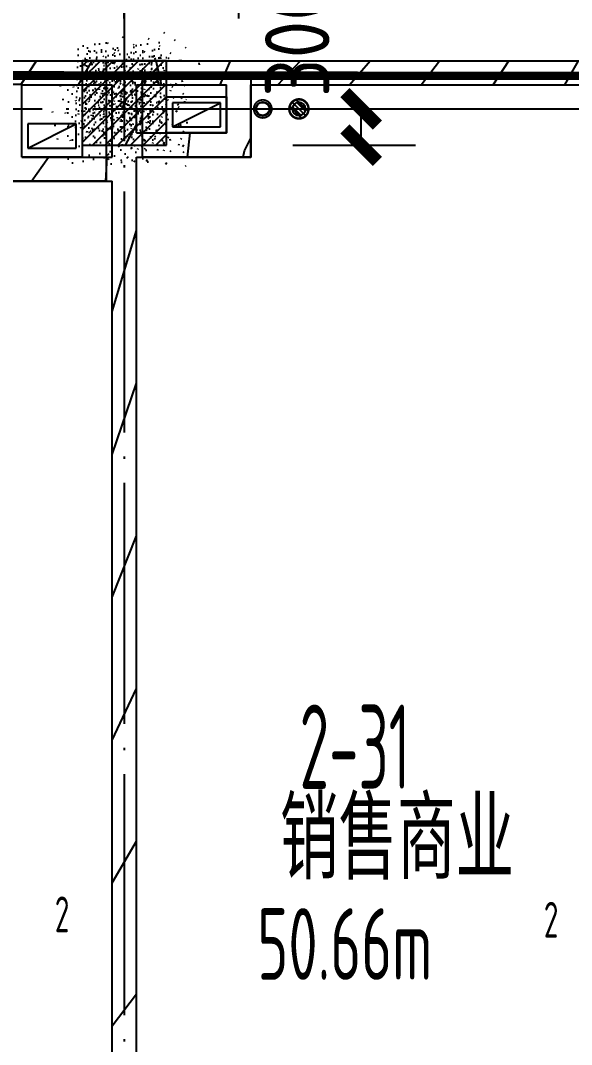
# Model space of a CAD drawing. Header units: inches. Extents: x 0 to 1813292486, y 0 to 3473589894.
# Drawn here: x 600589824 to 600594400, y 3473204647 to 3473213153 of the extents above; entities that cross this region are included whole.
import ezdxf
from ezdxf.enums import TextEntityAlignment as Align
from ezdxf.xclip import XClip

# ---------------------------------------------------------------- set-up
doc = ezdxf.new("R2010")
doc.units = ezdxf.units.IN
doc.header["$LTSCALE"] = 1000
doc.header["$MEASUREMENT"] = 0
doc.header["$XCLIPFRAME"] = 2
for name, pattern in [('AX-MALL-GIRD-200$0$DOTE', [2.4200000000000004, 2, -0.2, 0.02, -0.2]), ('AX-MALL-WALL-P02-QT$0$DOTE', [2.4200000000000004, 2, -0.2, 0.02, -0.2]), ('PX-MALL-P02-LG$0$CONTINOUS', [0])]:
    doc.linetypes.add(name, pattern=pattern)
for name, color, linetype in [('A-Anno-Note', 241, 'Continuous'), ('AX-MALL-DIM-P02$0$A-Anno-Dims', 3, 'Continuous'), ('AX-MALL-DIM-P02$0$A-Detl-Thin', 131, 'Continuous'), ('AX-MALL-GIRD-200$0$A-Grid', 222, 'AX-MALL-GIRD-200$0$DOTE'), ('AX-MALL-P02-200$0$A-Anno-Note', 241, 'Continuous'), ('AX-MALL-WALL-P02$0$A-Anno-Note', 241, 'Continuous'), ('AX-MALL-WALL-P02-QT$0$_T_S__T_ELEV_A-STRS', 7, 'Continuous'), ('AX-MALL-WALL-P02-QT$0$A-Detl-Patt', 8, 'Continuous'), ('AX-MALL-WALL-P02-QT$0$A-Detl-Thin', 131, 'Continuous'), ('AX-MALL-WALL-P02-QT$0$A-Wall', 2, 'Continuous'), ('AX-MALL-WALL-P02-QT$0$A-Wall-Patt', 13, 'Continuous'), ('AX-MALL-WALL-P02-QT$0$A-Wind', 4, 'Continuous'), ('AX-MALL-WORD-P02$0$A-Anno-Note', 241, 'Continuous'), ('AX-MALL-WORD-P02$0$A-Spac-Iden', 231, 'Continuous'), ('AX-MALL-ZTKD-P02$0$A-Anno-Note', 241, 'Continuous'), ('MX-MALL-P02-LG$0$M-VT-DUCT-FLG', 40, 'Continuous'), ('MX-MALL-P02-LG$0$M-VT-DUCT-KED', 170, 'Continuous'), ('MX-MALL-P02-LG$0$M-VT-DUCT-SAD', 90, 'Continuous'), ('PX-MALL-P02-LG$0$P-Drain-Fldr', 4, 'Continuous'), ('PX-MALL-P02-LG$0$P-Drain-Fldr-ARCH', 161, 'Continuous'), ('PX-MALL-P02-LG$0$P-Drain-Fldr-W100', 4, 'Continuous'), ('PX-MALL-P02-LG$0$P-Drain-Fldr-W50', 4, 'Continuous'), ('PX-MALL-P02-LG$0$P-Pipe-Risr', 7, 'Continuous'), ('PX-MALL-P02-LG$0$P-Pipe-Risr-Arch', 6, 'Continuous'), ('PX-MALL-P02-LG$0$P-Pipe-Risr-W100', 6, 'Continuous'), ('PX-MALL-P02-LG$0$P-Pipe-Risr-W50', 6, 'Continuous'), ('PX-MALL-P02-LG$0$P-Sewr-Pipe', 123, 'PX-MALL-P02-LG$0$CONTINOUS'), ('SX-MALL-WALL-L-1F~2F$0$S-COLU', 30, 'Continuous'), ('SX-MALL-WALL-L-1F~2F$0$S-PATT-WALL', 83, 'Continuous'), ('SX-MALL-WALL-L-1F~2F$0$单形心', 4, 'Continuous')]:
    doc.layers.add(name, color=color, linetype=linetype)
doc.layers.add('MX-MALL-P02-LG$0$M-AUX-TO-ARCH', color=1, linetype='Continuous', plot=False)
doc.styles.add('AX-MALL-DIM-P02$0$_TCH_DIM_T3', font='gbenor.shx')
doc.styles.add('AX-MALL-WORD-P02$0$_TCH_SPACE', font='gbenor.shx', dxfattribs={"bigfont": 'gbcbig.shx'})
doc.styles.add('AX-MALL-WORD-P02$0$STANDARD', font='gbenor.shx', dxfattribs={"bigfont": 'gbcbig.shx'})
doc.styles.add('PX-MALL-P02-LG$0$jzfz', font='gbenor.shx', dxfattribs={"bigfont": 'gbcbig.shx'})
doc.dimstyles.new('AX-MALL-DIM-P02$0$_TCH_ARCH&&180', dxfattribs={"dimtxt": 535.5, "dimasz": 270, "dimexe": 450, "dimexo": 450, "dimgap": 137.25, "dimtad": 1, "dimdec": 0, "dimzin": 0, "dimdsep": 46, "dimtxsty": 'AX-MALL-DIM-P02$0$_TCH_DIM_T3', "dimblk": 'AX-MALL-DIM-P02$0$_ArchTick', "dimcen": 0.09, "dimclrt": 7, "dimazin": 2, "dimtfac": 1, "dimtdec": 0, "dimtix": 1, "dimtmove": 2, "dimatfit": 3, "dimfxl": 500, "dimtolj": 1, "dimtzin": 0, "dimarcsym": 0})
pattern_1 = [(45, (0, 359.0227), (-353.55353201463, 353.55353201463), [])]

# ---------------------------------------------------------------- blocks, each defined once
blk = doc.blocks.new('AX-MALL-WORD-P02')
at = {"layer": 'AX-MALL-WORD-P02$0$A-Anno-Note', "style": 'AX-MALL-WORD-P02$0$STANDARD', "width": 0.6}
blk.add_text('2-31', height=700, rotation=339.5681613092015, dxfattribs=at).set_placement((600392776.2997768, 3473062637.208557))
at = {"layer": 'AX-MALL-WORD-P02$0$A-Anno-Note', "style": 'AX-MALL-WORD-P02$0$STANDARD'}
blk.add_text('销售商业', height=675.177304964539, rotation=339.5681613092015, dxfattribs=at).set_placement((600392361.0109425, 3473061990.096292))
at = {"layer": 'AX-MALL-WORD-P02$0$A-Spac-Iden', "style": 'AX-MALL-WORD-P02$0$_TCH_SPACE', "width": 0.7}
for s, height, p in [('2', 297.5, (600390454.9277707, 3473062230.679228)), ('50.66m', 595, (600391892.9093809, 3473061273.868362)), ('2', 297.5, (600394245.3616613, 3473060771.008274))]:
    blk.add_text(s, height=height, rotation=339.5681613091017, dxfattribs=at).set_placement(p)
blk = doc.blocks.new('AX-MALL-GIRD-200')
at = {"layer": 'AX-MALL-GIRD-200$0$A-Grid'}
for p, q in [((600425246.1884615, 3473153968.780813), (600386516.6495125, 3473050005.053731)), ((600218521.0220362, 3473133579.090285), (600576417.0261351, 3473000252.327003))]:
    blk.add_line(p, q, dxfattribs=at)
blk = doc.blocks.new('AX-MALL-WALL-P02-QT$0$tj')
at = {"layer": 'AX-MALL-WALL-P02-QT$0$A-Detl-Patt'}
h = blk.add_hatch(dxfattribs=at)
h.set_pattern_fill('STEEL', color=256, scale=100.0000000000001, angle=50.43183869082386)
h.set_pattern_definition([(75.00000000004839, (-14278.19445574284, 156289.8254051208), (-153.3407249234246, 41.08752340989569), []), (75.00000000004839, (-14317.88195610046, 156358.5661673546), (-153.3407249234246, 41.08752340989569), [])])
edge = h.paths.add_edge_path()
edge.add_line((88101.273016572, 47666.64152574539), (87883.93542659283, 47459.84604215622))
edge.add_line((87883.93542659283, 47459.84604215622), (91571.54751467705, 43584.64122533798))
edge.add_arc((262949.389629302, 558937.705083496), 543101.4133620498, 251.6057364187558, 260.0288666978238)
edge.add_arc((172180.8466627672, -2862.146247219684), 27099.9982179492, 64.7128659603706, 96.9316049602786, ccw=False)
edge.add_arc((262948.9730309481, 558936.3205539446), 543099.9677998082, 261.6155114784545, 271.7251478115656)
edge.add_line((279298.9759148359, 16082.51663446426), (279298.9759315252, 16382.65274763107))
edge.add_arc((262948.9742454757, 558936.3204835369), 542799.9676941936, 261.62020364125146, 271.7261014454634, ccw=False)
edge.add_arc((172180.8456921196, -2862.14609140989), 27400.00151046549, 64.80631838577902, 96.83815911678944)
edge.add_arc((262949.394896181, 558937.7037490648), 542801.4137571028, 251.6136389015772, 260.02417327084333, ccw=False)
edge.add_line((91737.26096642017, 43845.69257831573), (88101.273016572, 47666.64152574539))
blk = doc.blocks.new('SX-MALL-WALL-L-1F~2F$0$BANWANG_XINGXIN')
at = {"color": 0}
for points in [[(0.7071067811865476, 0.7071067811865475), (-0.7071067811865477, -0.7071067811865475)], [(-0.7071067811865475, 0.7071067811865476), (0.7071067811865474, -0.7071067811865477)]]:
    blk.add_lwpolyline(points, dxfattribs=at)
blk = doc.blocks.new('SX-MALL-WALL-L-1F~2F')
at = {"layer": 'SX-MALL-WALL-L-1F~2F$0$S-PATT-WALL'}
h = blk.add_hatch(dxfattribs=at)
h.set_pattern_fill('钢筋混凝土', color=256, scale=15, pattern_type=2)
h.set_pattern_definition([(24.56816131876918, (600332848.5159376, 3473133887.589986), (-31.18316060756021, 68.21004687377882), []), (29.56816131876925, (600332848.5159376, 3473133887.589986), (97.53445422577846, -46.37920049590846), [11.25, -123.75]), (334.5681613187692, (600332848.5159376, 3473133887.589986), (19.88439775835759, 112.9961142864107), [9, -99]), (80.01956131876923, (600332856.6438087, 3473133883.725054), (117.4189029535321, 66.61682170576017), [9.5610285, -105.1713168]), (25.75236131876919, (600332858.9887226, 3473133915.702631), (141.3476152674957, -79.15081590010527), [16.87499999999951, -185.6249999999961]), (76.20376131876925, (600332870.7676862, 3473133909.106722), (182.3878362713222, 87.98253900728311), [14.3415432, -157.75695]), (330.7523613187692, (600332858.9887226, 3473133915.702631), (182.387767611897, 87.98268144025062), [13.49999999999976, -148.4999999999961]), (0.5681613187692669, (600332870.4268485, 3473133903.438077), (62.82047321120105, -87.84980446922418), [11.25, -123.75]), (305.5681613187692, (600332870.4268485, 3473133903.438077), (72.17288940056439, 89.18848105901375), [9, -99]), (51.01956131876926, (600332875.6618832, 3473133896.117257), (134.9933625470349, 1.33857134020591), [9.5610285, -105.1713168]), (17.06816131876921, (600332848.5159376, 3473133887.589986), (19.14085714793764, 46.15589493924091), [0.75, -97.8, 0.75, -100.5, 0.75, -99.375]), (347.0681613187692, (600332848.5159376, 3473133887.589986), (57.63084699394109, 41.66442757030211), [0.75, -57.3, 0.75, -95.55, 0.75, -37.875]), (307.0681613187692, (600332817.1703391, 3473133899.267141), (73.85474001336534, -31.12342331039777), [0.75, -37.5, 0.75, -117, 0.75, -155.25]), (297.0681613187692, (600332803.1140169, 3473133904.503534), (87.2164167648191, -16.46683781742514), [0.75, -48.75, 0.75, -77.69999999999999, 0.75, -110.25])])
h.paths.add_polyline_path([(600393606.617766, 3473068034.427687), (600393850.9827482, 3473068690.38939), (600393195.0210452, 3473068934.754373), (600392950.6560632, 3473068278.79267)])
at = {"layer": 'SX-MALL-WALL-L-1F~2F$0$S-COLU'}
blk.add_lwpolyline([(600393606.617766, 3473068034.427687), (600393850.9827482, 3473068690.38939), (600393195.0210452, 3473068934.754373), (600392950.6560632, 3473068278.79267)], close=True, dxfattribs=at)
at = {"layer": 'SX-MALL-WALL-L-1F~2F$0$单形心', "xscale": 50, "yscale": 50, "zscale": 50}
blk.add_blockref('SX-MALL-WALL-L-1F~2F$0$BANWANG_XINGXIN', (600393400.8194057, 3473068484.59103), dxfattribs=at)
blk = doc.blocks.new('SX-MALL-WALL-L-2F~3F')
ref = blk.add_blockref('SX-MALL-WALL-L-1F~2F', (0, 0))
XClip(ref).set_block_clipping_path([(600349769.7341375, 3473074679.418533), (600357001.7302529, 3473071985.287766), (600356499.8725733, 3473070638.124951), (600359302.5086629, 3473069594.060767), (600362345.1765132, 3473077761.653201), (600381551.4312518, 3473070606.759726), (600391553.7259278, 3473066880.611454), (600387749.827644, 3473056669.608357), (600391632.1759799, 3473055223.319679), (600395635.5522461, 3473065969.791956), (600406982.2408491, 3473061742.817497), (600403058.8006672, 3473051210.921831), (600412723.2437257, 3473047610.6332), (600445093.3740637, 3473134503.466942), (600393055.2444371, 3473153889.197227), (600387463.4997383, 3473138878.984498), (600380158.3525343, 3473141600.366193), (600382830.751978, 3473148774.027779), (600388210.8522022, 3473146769.782572), (600390696.2253517, 3473153441.399696), (600277474.697425, 3473195619.741203), (600273446.9822528, 3473184807.934726), (600257129.111771, 3473190886.82031), (600241575.9633431, 3473149136.690594), (600258197.8999482, 3473142944.531458), (600255239.7303221, 3473135003.762026), (600263182.3271956, 3473132044.911624), (600260741.6763649, 3473125493.34496), (600269350.4970673, 3473122286.306632), (600271511.1407766, 3473128086.235537), (600286270.1853781, 3473122588.058336), (600284109.5416689, 3473116788.129431), (600282580.7823727, 3473112684.400902), (600291840.7574171, 3473109234.788475), (600290827.7957876, 3473106515.642598), (600293360.405141, 3473105572.171298), (600294731.2544166, 3473109252.0137), (600323175.4764534, 3473098655.706329), (600321336.3302773, 3473093718.790065), (600344750.773286, 3473084996.222976), (600341987.4689643, 3473077578.540671), (600344583.6790427, 3473076611.376234), (600346015.5062013, 3473080454.904757), (600351201.5612961, 3473078522.947055)])
blk = doc.blocks.new('SX-MALL-WALL-2F~3F')
blk.add_blockref('SX-MALL-WALL-L-2F~3F', (0, 0))
blk = doc.blocks.new('MX-MALL-P02-LG$0$YHJJ-P02')
at = {"layer": 'MX-MALL-P02-LG$0$M-AUX-TO-ARCH', "color": 2}
for points in [[(-4010.294677853584, -64299.99996519089), (-4010.294675350189, -63300.00001621246), (-3110.294676423073, -63300.00001764297), (-3110.294676780701, -64299.99996376038)], [(-3810.294676303864, -64099.9999666214), (-3810.294675469398, -63500.00001811981), (-3310.294675350189, -63500.0000166893), (-3310.294675946236, -64099.99996185303)]]:
    blk.add_lwpolyline(points, close=True, dxfattribs=at)
at = {"layer": 'MX-MALL-P02-LG$0$M-AUX-TO-ARCH'}
for points in [[(-2809.123182058334, -64099.9992890358), (-2809.123179316521, -63399.99928760529), (-1909.123180747032, -63399.99928951263), (-1909.123180031776, -64099.99928617477)], [(-2609.123180747032, -63899.99928760529), (-2609.123179674149, -63599.99928998947), (-2109.123179793358, -63599.99928998947), (-2109.123179078102, -63899.99928855896)]]:
    blk.add_lwpolyline(points, close=True, dxfattribs=at)
at = {"layer": 'MX-MALL-P02-LG$0$M-VT-DUCT-FLG'}
for p, q in [((-2559.123179840384, -63849.99928918017), (-2159.123179984751, -63649.99928889143)), ((-3760.294675828691, -64024.99996280337), (-3360.294675825362, -63824.99996281003))]:
    blk.add_line(p, q, dxfattribs=at)
at = {"layer": 'MX-MALL-P02-LG$0$M-VT-DUCT-KED'}
for p, q in [((-2159.123179984751, -63649.99928889143), (-2559.123179984751, -63649.99928918017)), ((-2559.123179984751, -63649.99928918017), (-2559.123179840384, -63849.99928918017)), ((-2159.123179840384, -63849.99928889143), (-2159.123179984751, -63649.99928889143)), ((-3360.294675825362, -63824.99996281003), (-3760.294675825362, -63824.99996280337)), ((-3760.294675825362, -63824.99996280337), (-3760.294675828691, -64024.99996280337)), ((-3360.294675828691, -64024.99996281003), (-3360.294675825362, -63824.99996281003)), ((-2559.123179840384, -63849.99928918017), (-2159.123179840384, -63849.99928889143)), ((-3760.294675828691, -64024.99996280337), (-3360.294675828691, -64024.99996281003))]:
    blk.add_line(p, q, dxfattribs=at)
blk = doc.blocks.new('MX-MALL-P02-LG')
at = {"layer": 'MX-MALL-P02-LG$0$M-VT-DUCT-SAD', "rotation": 339.5681613187875}
blk.add_blockref('MX-MALL-P02-LG$0$YHJJ-P02', (600418393.5374048, 3473127097.242905), dxfattribs=at)
blk = doc.blocks.new('AX-MALL-WALL-P02-QT')
at = {"layer": 'AX-MALL-WALL-P02-QT$0$A-Wall-Patt'}
h = blk.add_hatch(dxfattribs=at)
h.set_pattern_fill('普通砖', color=256, scale=200, style=0)
h.set_pattern_definition(pattern_1)
h.paths.add_polyline_path([(600392586.2224447, 3473069019.26499), (600392656.6584039, 3473068921.883164), (600393359.474514, 3473068660.06354), (600393476.4561843, 3473068687.626801), (600393523.0018951, 3473068812.571887), (600392632.7681557, 3473069144.210076)])
h = blk.add_hatch(dxfattribs=at)
h.set_pattern_fill('普通砖', color=256, scale=200, style=0)
h.set_pattern_definition(pattern_1)
h.paths.add_polyline_path([(600392189.9665092, 3473068242.031213), (600392447.202705, 3473068359.630276), (600392656.6584039, 3473068921.883164), (600392586.2224447, 3473069019.26499), (600392469.2407744, 3473068991.70173)])
h = blk.add_hatch(dxfattribs=at)
h.set_pattern_fill('普通砖', color=256, scale=200, style=0)
h.set_pattern_definition(pattern_1)
h.paths.add_polyline_path([(600393476.4561841, 3473068687.626801), (600393546.8921435, 3473068590.244974), (600394249.7082535, 3473068328.42535), (600394366.6899238, 3473068355.98861), (600394413.2356347, 3473068480.933696), (600393523.0018951, 3473068812.571887)])
h = blk.add_hatch(dxfattribs=at)
h.set_pattern_fill('普通砖', color=256, scale=200, style=0)
h.set_pattern_definition(pattern_1)
h.paths.add_polyline_path([(600393309.8731843, 3473068144.973756), (600393407.2550107, 3473068215.409715), (600393546.8921435, 3473068590.244974), (600393476.4561843, 3473068687.626801), (600393359.474514, 3473068660.06354), (600393184.928098, 3473068191.519466)])
h = blk.add_hatch(dxfattribs=at)
h.set_pattern_fill('普通砖', color=256, scale=200, style=0)
h.set_pattern_definition(pattern_1)
h.paths.add_polyline_path([(600394366.6899238, 3473068355.988611), (600394437.125883, 3473068258.606784), (600397295.2447305, 3473067193.873647), (600397412.2264007, 3473067221.436907), (600397458.7721115, 3473067346.381993), (600394413.2356347, 3473068480.933696)])
h = blk.add_hatch(dxfattribs=at)
h.set_pattern_fill('普通砖', color=256, scale=200, style=0)
h.set_pattern_definition(pattern_1)
h.paths.add_polyline_path([(600392447.202705, 3473068359.630276), (600392189.9665092, 3473068242.031213), (600393080.2002487, 3473067910.393023), (600393177.582075, 3473067980.828982), (600393150.018815, 3473068097.810652)])
h = blk.add_hatch(dxfattribs=at)
h.set_pattern_fill('普通砖', color=256, scale=200, style=0)
h.set_pattern_definition(pattern_1)
h.paths.add_polyline_path([(600394110.0711209, 3473067953.590091), (600394227.670184, 3473067696.353896), (600394437.125883, 3473068258.606784), (600394366.6899238, 3473068355.98861), (600394249.7082535, 3473068328.42535)])
h = blk.add_hatch(dxfattribs=at)
h.set_pattern_fill('普通砖', color=256, scale=200, style=0)
h.set_pattern_definition(pattern_1)
h.paths.add_polyline_path([(600393177.582075, 3473067980.828982), (600393302.5271614, 3473067934.283272), (600393337.4364443, 3473068027.992086), (600393309.8731843, 3473068144.973756), (600393184.9280981, 3473068191.519466), (600393150.018815, 3473068097.810652)])
h = blk.add_hatch(dxfattribs=at)
h.set_pattern_fill('普通砖', color=256, scale=200, style=0)
h.set_pattern_definition(pattern_1)
h.paths.add_polyline_path([(600393309.8731843, 3473068144.973756), (600393337.4364443, 3473068027.992086), (600394227.670184, 3473067696.353896), (600394110.0711209, 3473067953.590091), (600393407.2550107, 3473068215.409715)])
h = blk.add_hatch(dxfattribs=at)
h.set_pattern_fill('普通砖', color=256, scale=200, style=0)
h.set_pattern_definition(pattern_1)
h.paths.add_polyline_path([(600389314.4047406, 3473057537.931708), (600389449.8737642, 3473057592.404252), (600393302.5271614, 3473067934.283272), (600393177.582075, 3473067980.828982), (600393080.2002487, 3473067910.393023), (600389263.5427585, 3473057665.139699)])
at = {"layer": 'AX-MALL-WALL-P02-QT$0$_T_S__T_ELEV_A-STRS', "linetype": 'AX-MALL-WALL-P02-QT$0$DOTE', "const_width": 150}
blk.add_lwpolyline([(600342323.0797966, 3473087779.331682), (600442122.9674294, 3473050600.945104), (600441808.7838843, 3473049757.565782), (600449492.9066867, 3473046895.004558), (600449807.0902339, 3473047738.383887), (600449807.0902337, 3473047738.383885), (600451657.2822405, 3473052704.951061), (600496637.5132873, 3473035948.495144)], dxfattribs=at)
at = {"layer": 'AX-MALL-WALL-P02-QT$0$A-Wall'}
for p, q in [((600392632.7681557, 3473069144.210076), (600393523.0018951, 3473068812.571887)), ((600392447.202705, 3473068359.630276), (600392656.6584039, 3473068921.883164)), ((600392656.6584039, 3473068921.883164), (600393359.474514, 3473068660.06354)), ((600393523.0018951, 3473068812.571887), (600394413.2356347, 3473068480.933696)), ((600393184.928098, 3473068191.519466), (600393359.474514, 3473068660.06354)), ((600393407.2550107, 3473068215.409715), (600393546.8921435, 3473068590.244974)), ((600393546.8921435, 3473068590.244974), (600394249.7082535, 3473068328.42535)), ((600394413.2356347, 3473068480.933696), (600397458.7721115, 3473067346.381993)), ((600392447.202705, 3473068359.630276), (600393150.018815, 3473068097.810652)), ((600394110.0711209, 3473067953.590091), (600394249.7082535, 3473068328.42535)), ((600392189.9665092, 3473068242.031213), (600393080.2002487, 3473067910.393023)), ((600393150.018815, 3473068097.810652), (600393184.9280981, 3473068191.519466)), ((600393407.2550107, 3473068215.409715), (600394110.0711209, 3473067953.590091)), ((600394227.670184, 3473067696.353896), (600394437.125883, 3473068258.606784)), ((600394437.125883, 3473068258.606784), (600397295.2447305, 3473067193.873647)), ((600393302.5271614, 3473067934.283272), (600393337.4364443, 3473068027.992086)), ((600393337.4364443, 3473068027.992086), (600394227.670184, 3473067696.353896)), ((600389263.5427585, 3473057665.139699), (600393080.2002487, 3473067910.393023)), ((600389449.8737642, 3473057592.404252), (600393302.5271614, 3473067934.283272))]:
    blk.add_line(p, q, dxfattribs=at)
at = {"layer": 'AX-MALL-WALL-P02-QT$0$A-Detl-Thin'}
for name in ['MX-MALL-P02-LG', 'SX-MALL-WALL-2F~3F']:
    blk.add_blockref(name, (0, 0), dxfattribs=at)
at = {"layer": 'AX-MALL-WALL-P02-QT$0$A-Detl-Thin', "rotation": 339.5681613091762}
blk.add_blockref('AX-MALL-WALL-P02-QT$0$tj', (600144118.6961328, 3473128496.287411), dxfattribs=at)
at = {"layer": 'AX-MALL-WALL-P02-QT$0$A-Wind'}
blk.add_blockref('AX-MALL-GIRD-200', (0, 0), dxfattribs=at)
blk = doc.blocks.new('AX-MALL-WALL-P02')
at = {"layer": 'AX-MALL-WALL-P02$0$A-Anno-Note'}
blk.add_blockref('AX-MALL-WORD-P02', (0, 0), dxfattribs=at)
blk.add_blockref('AX-MALL-WALL-P02-QT', (0, 0), dxfattribs=at)
blk = doc.blocks.new('PX-MALL-P02-LG$0$P-Risr')
at = {"layer": 'PX-MALL-P02-LG$0$P-Pipe-Risr-W50'}
h = blk.add_hatch(color=0, dxfattribs=at)
edge = h.paths.add_edge_path()
edge.add_ellipse((0, 0), major_axis=(47.05795628796547, 47.05795628796547), ratio=0.9999999999999695, start_angle=225.0000000000009, end_angle=405.0000000000009, ccw=False)
edge.add_ellipse((0, 0), major_axis=(47.05795628796764, 47.05795628796764), ratio=0.9999999999998785, start_angle=133.9675974886221, end_angle=225.0000000000035, ccw=False)
edge.add_line((-66.53919663240958, 1.199087783927098), (-54.4367953546693, 1.199087783927098))
edge.add_ellipse((0, 0), major_axis=(-38.50196423560672, 38.50196423560672), ratio=0.9999999999999859, start_angle=43.73814098242129, end_angle=134.9999999999996)
edge.add_ellipse((0, 0), major_axis=(38.50196423561096, 38.50196423561096), ratio=0.9999999999998216, start_angle=225.0000000000051, end_angle=405.0000000000051)
edge.add_ellipse((0, 0), major_axis=(38.50196423560679, 38.50196423560679), ratio=0.9999999999999831, start_angle=45.00000000000048, end_angle=133.7381409824204)
edge.add_line((-54.43679535467527, 1.199087783927098), (-66.53919663241555, 1.199087783927098))
edge.add_ellipse((0, 0), major_axis=(-47.05795628796762, 47.05795628796762), ratio=0.9999999999998742, start_angle=-45.00000000000358, end_angle=43.967597488629224, ccw=False)
at = {"layer": 'PX-MALL-P02-LG$0$P-Pipe-Risr-Arch', "ltscale": 0.7}
blk.add_circle((0, 0), 59.29000000000001, dxfattribs=at)
at = {"layer": 'PX-MALL-P02-LG$0$P-Pipe-Risr-W100', "color": 0, "const_width": 15}
blk.add_lwpolyline([(-75, 0, 1), (75, 0, 1)], format="xyb", close=True, dxfattribs=at)
at = {"layer": 'PX-MALL-P02-LG$0$P-Pipe-Risr-W50'}
blk.add_circle((0, 0), 54.45000000000001, dxfattribs=at)
at = {"layer": 'PX-MALL-P02-LG$0$P-Pipe-Risr', "style": 'PX-MALL-P02-LG$0$jzfz', "width": 0.6, "flags": 1}
for tag, p in [('SYS-MARK', (0.3310501334344735, -45.65933377496549)), ('RANGE', (0.3337570973526454, -45.67887874227017))]:
    blk.add_attdef(tag, text='', height=0.015625, dxfattribs=at).set_placement(p, align=Align.MIDDLE)
blk = doc.blocks.new('PX-MALL-P02-LG$0$A$C5A9C1854')
at = {"layer": 'PX-MALL-P02-LG$0$P-Drain-Fldr-W50', "ltscale": 0.7}
for p, q in [((16.81565596797736, -52.36634142627008), (-52.36634142621187, 16.81565596791916)), ((38.89087296527578, -38.89087296521757), (-38.89087296527578, 38.89087296521757)), ((52.36634142632829, -16.81565596791916), (-16.81565596786095, 52.36634142627008))]:
    blk.add_line(p, q, dxfattribs=at)
at = {"layer": 'PX-MALL-P02-LG$0$P-Drain-Fldr-W50', "ltscale": 0.7, "const_width": 13.75}
blk.add_lwpolyline([(-54.99999999994179, 0, 1), (55.00000000005821, 0, 1)], format="xyb", close=True, dxfattribs=at)
blk = doc.blocks.new('PX-MALL-P02-LG$0$A$C7D2520B3')
at = {"layer": 'PX-MALL-P02-LG$0$P-Drain-Fldr', "ltscale": 0.7}
for p, q in [((25.22348395196605, -78.54951213940512), (-78.54951213931781, 25.22348395187873)), ((58.33630944791366, -58.33630944788456), (-58.33630944791366, 58.33630944788456)), ((78.54951213949244, -25.22348395187873), (-25.22348395179142, 78.54951213940512))]:
    blk.add_line(p, q, dxfattribs=at)
at = {"layer": 'PX-MALL-P02-LG$0$P-Drain-Fldr', "ltscale": 0.7, "const_width": 20}
blk.add_lwpolyline([(5.820766091346741e-11, -80, 1), (5.820766091346741e-11, 80, 1)], format="xyb", close=True, dxfattribs=at)
blk = doc.blocks.new('PX-MALL-P02-LG$0$A$C2257314B')
at = {"layer": 'PX-MALL-P02-LG$0$P-Drain-Fldr-ARCH', "ltscale": 0.7}
for p, q in [((16.81565596797736, -52.36634142627008), (-52.36634142621187, 16.81565596791916)), ((38.89087296527578, -38.89087296521757), (-38.89087296527578, 38.89087296521757)), ((52.36634142632829, -16.81565596791916), (-16.81565596786095, 52.36634142627008))]:
    blk.add_line(p, q, dxfattribs=at)
for start, end in [(0, 180), (180, 0)]:
    blk.add_arc((5.820766091346741e-11, -1.77635683940025e-15), 55, start, end, dxfattribs=at)
blk = doc.blocks.new('PX-MALL-P02-LG$0$P-Drain-Fldr')
blk.add_blockref('PX-MALL-P02-LG$0$A$C2257314B', (0, 0))
at = {"layer": 'PX-MALL-P02-LG$0$P-Drain-Fldr-W100'}
blk.add_blockref('PX-MALL-P02-LG$0$A$C7D2520B3', (0, 0), dxfattribs=at)
at = {"layer": 'PX-MALL-P02-LG$0$P-Drain-Fldr-W50'}
blk.add_blockref('PX-MALL-P02-LG$0$A$C5A9C1854', (0, 0), dxfattribs=at)
blk = doc.blocks.new('PX-MALL-P02-LG')
at = {"layer": 'PX-MALL-P02-LG$0$P-Drain-Fldr', "rotation": 339.5681604905268}
blk.add_blockref('PX-MALL-P02-LG$0$P-Drain-Fldr', (600394742.1425254, 3473067931.551893), dxfattribs=at)
at = {"layer": 'PX-MALL-P02-LG$0$P-Sewr-Pipe', "ltscale": 0.7, "rotation": 249.5681604905267}
blk.add_blockref('PX-MALL-P02-LG$0$P-Risr', (600394461.0161288, 3473068036.27987), dxfattribs=at)
blk = doc.blocks.new('AX-MALL-ZTKD-P02')
at = {"layer": 'AX-MALL-ZTKD-P02$0$A-Anno-Note'}
blk.add_blockref('AX-MALL-GIRD-200', (0, 0), dxfattribs=at)
blk = doc.blocks.new('AX-MALL-DIM-P02$0$_ArchTick')
at = {"color": 0, "linetype": 'ByBlock', "const_width": 0.4}
blk.add_lwpolyline([(-0.5, -0.5), (0.5, 0.5)], dxfattribs=at)
blk = doc.blocks.new('*D767')
at = {"layer": 'AX-MALL-DIM-P02$0$A-Anno-Dims', "color": 0, "lineweight": -2, "transparency": 16777216}
for p, q in [((600389709.4141679, 3473070606.742629), (600389981.4906168, 3473071337.091672)), ((600389824.3988428, 3473070915.402006), (600392869.9353216, 3473069780.850304)), ((600392754.9506466, 3473069472.190927), (600393027.0270956, 3473070202.53997))]:
    blk.add_line(p, q, dxfattribs=at)
at = {"layer": 'AX-MALL-DIM-P02$0$A-Anno-Dims', "color": 0, "lineweight": -2, "transparency": 16777216, "xscale": 270, "yscale": 270, "zscale": 270}
for p, rotation in [((600389824.3988428, 3473070915.402006), 159.5681613348485), ((600392869.9353216, 3473069780.850304), 339.5681613348485)]:
    blk.add_blockref('AX-MALL-DIM-P02$0$_ArchTick', p, dxfattribs=dict(at, rotation=rotation))
at = {"layer": 'AX-MALL-DIM-P02$0$A-Anno-Dims', "color": 7, "transparency": 16777216, "insert": (600391488.5496787, 3473070727.646855), "char_height": 535.5, "attachment_point": 5, "rotation": 339.56816133484847, "style": 'AX-MALL-DIM-P02$0$_TCH_DIM_T3'}
blk.add_mtext('\\A1;3250', dxfattribs=at)
blk = doc.blocks.new('*D768')
at = {"layer": 'AX-MALL-DIM-P02$0$A-Anno-Dims', "color": 0, "lineweight": -2, "transparency": 16777216}
for p, q in [((600392754.9506465, 3473069472.190927), (600393027.0270957, 3473070202.53997)), ((600393645.1843864, 3473069140.552738), (600393917.2608353, 3473069870.901781)), ((600392869.9353215, 3473069780.850305), (600393760.1690611, 3473069449.212115))]:
    blk.add_line(p, q, dxfattribs=at)
at = {"layer": 'AX-MALL-DIM-P02$0$A-Anno-Dims', "color": 0, "lineweight": -2, "transparency": 16777216, "xscale": 270, "yscale": 270, "zscale": 270}
for p, rotation in [((600392869.9353215, 3473069780.850305), 159.5681613302902), ((600393760.1690611, 3473069449.212115), 339.5681613302901)]:
    blk.add_blockref('AX-MALL-DIM-P02$0$_ArchTick', p, dxfattribs=dict(at, rotation=rotation))
at = {"layer": 'AX-MALL-DIM-P02$0$A-Anno-Dims', "color": 7, "transparency": 16777216, "insert": (600393608.8138089, 3473070403.590886), "char_height": 535.5, "attachment_point": 5, "rotation": 339.56816133029014, "style": 'AX-MALL-DIM-P02$0$_TCH_DIM_T3'}
blk.add_mtext('\\A1;950', dxfattribs=at)
blk = doc.blocks.new('*D769')
at = {"layer": 'AX-MALL-DIM-P02$0$A-Anno-Dims', "color": 0, "lineweight": -2, "transparency": 16777216}
for p, q in [((600393645.1843861, 3473069140.552738), (600393917.2608353, 3473069870.901782)), ((600393760.1690613, 3473069449.212115), (600393507.1552616, 3473069543.467179)), ((600394535.4181256, 3473068808.914548), (600394807.4945748, 3473069539.263592)), ((600393760.1690613, 3473069449.212115), (600394650.4028008, 3473069117.573925)), ((600394650.4028008, 3473069117.573925), (600394903.4166005, 3473069023.318861))]:
    blk.add_line(p, q, dxfattribs=at)
at = {"layer": 'AX-MALL-DIM-P02$0$A-Anno-Dims', "color": 0, "lineweight": -2, "transparency": 16777216, "xscale": 270, "yscale": 270, "zscale": 270}
for p, rotation in [((600393760.1690613, 3473069449.212115), 339.5681613277803), ((600394650.4028008, 3473069117.573925), 159.5681613277802)]:
    blk.add_blockref('AX-MALL-DIM-P02$0$_ArchTick', p, dxfattribs=dict(at, rotation=rotation))
at = {"layer": 'AX-MALL-DIM-P02$0$A-Anno-Dims', "color": 7, "transparency": 16777216, "insert": (600394346.6685276, 3473069662.91372), "char_height": 535.5, "attachment_point": 5, "rotation": 339.5681613277803, "style": 'AX-MALL-DIM-P02$0$_TCH_DIM_T3'}
blk.add_mtext('\\A1;950', dxfattribs=at)
blk = doc.blocks.new('*D770')
at = {"layer": 'AX-MALL-DIM-P02$0$A-Anno-Dims', "color": 0, "lineweight": -2, "transparency": 16777216}
for p, q in [((600394535.4181259, 3473068808.914548), (600394807.4945748, 3473069539.263591)), ((600394650.4028008, 3473069117.573925), (600397695.9392772, 3473067983.022224)), ((600397580.9546022, 3473067674.362847), (600397853.0310512, 3473068404.71189))]:
    blk.add_line(p, q, dxfattribs=at)
at = {"layer": 'AX-MALL-DIM-P02$0$A-Anno-Dims', "color": 0, "lineweight": -2, "transparency": 16777216, "xscale": 270, "yscale": 270, "zscale": 270}
for p, rotation in [((600394650.4028008, 3473069117.573925), 159.5681613295203), ((600397695.9392772, 3473067983.022224), 339.5681613295203)]:
    blk.add_blockref('AX-MALL-DIM-P02$0$_ArchTick', p, dxfattribs=dict(at, rotation=rotation))
at = {"layer": 'AX-MALL-DIM-P02$0$A-Anno-Dims', "color": 7, "transparency": 16777216, "insert": (600396314.5536355, 3473068929.818774), "char_height": 535.5, "attachment_point": 5, "rotation": 339.56816132952025, "style": 'AX-MALL-DIM-P02$0$_TCH_DIM_T3'}
blk.add_mtext('\\A1;3250', dxfattribs=at)
blk = doc.blocks.new('*D778')
at = {"layer": 'AX-MALL-DIM-P02$0$A-Anno-Dims', "color": 0, "lineweight": -2, "transparency": 16777216}
for p, q in [((600394695.288167, 3473067949.006663), (600395648.3537384, 3473067593.961771)), ((600395121.936223, 3473067469.927102), (600395226.6640725, 3473067751.053545)), ((600394590.5603176, 3473067667.880219), (600395543.625889, 3473067312.835327))]:
    blk.add_line(p, q, dxfattribs=at)
at = {"layer": 'AX-MALL-DIM-P02$0$A-Anno-Dims', "color": 0, "lineweight": -2, "transparency": 16777216, "xscale": 270, "yscale": 270, "zscale": 270}
for p, rotation in [((600395226.6640725, 3473067751.053545), 69.56816128042128), ((600395121.936223, 3473067469.927102), 249.5681612804213)]:
    blk.add_blockref('AX-MALL-DIM-P02$0$_ArchTick', p, dxfattribs=dict(at, rotation=rotation))
at = {"layer": 'AX-MALL-DIM-P02$0$A-Anno-Dims', "color": 7, "transparency": 16777216, "insert": (600394928.7339122, 3473068472.389405), "char_height": 535.5, "attachment_point": 5, "rotation": 69.56816128042128, "style": 'AX-MALL-DIM-P02$0$_TCH_DIM_T3'}
blk.add_mtext('\\A1;300', dxfattribs=at)
blk = doc.blocks.new('AX-MALL-DIM-P02')
at = {"layer": 'AX-MALL-DIM-P02$0$A-Detl-Thin'}
blk.add_blockref('AX-MALL-ZTKD-P02', (-2.384185791015625e-06, 9.5367431640625e-07), dxfattribs=at)
at = {"layer": 'AX-MALL-DIM-P02$0$A-Anno-Dims'}
for p1, p2, distance, picture, middle in [((600389552.322394, 3473070185.052964), (600392597.8588727, 3473069050.501262), 779.3813682122462, '*D767', (600391488.5496787, 3473070727.646855)), ((600393488.0926121, 3473068718.863072), (600394378.3263516, 3473068387.224882), 779.3813691891532, '*D769', (600394346.6685276, 3473069662.91372)), ((600394378.3263516, 3473068387.224882), (600397423.8628281, 3473067252.673181), 779.3813691475381, '*D770', (600396314.5536355, 3473068929.818774))]:
    dim = blk.add_aligned_dim(p1=p1, p2=p2, distance=distance, dimstyle='AX-MALL-DIM-P02$0$_TCH_ARCH&&180', dxfattribs=at)
    dim.commit()
    dim.dimension.update_dxf_attribs({"geometry": picture, "text_midpoint": middle})
for base, p1, p2, angle, picture, middle in [((600393760.1690611, 3473069449.212115), (600392597.8588727, 3473069050.501262), (600393488.0926123, 3473068718.863072), 339.56816130334073, '*D768', (600393608.8138089, 3473070403.590886)), ((600395226.6640725, 3473067751.053545), (600394168.8706516, 3473067824.971993), (600394273.5985012, 3473068106.098437), 69.56816128042128, '*D778', (600394928.7339122, 3473068472.389405))]:
    dim = blk.add_linear_dim(base=base, p1=p1, p2=p2, angle=angle, dimstyle='AX-MALL-DIM-P02$0$_TCH_ARCH&&180', dxfattribs=at)
    dim.commit()
    dim.dimension.update_dxf_attribs({"geometry": picture, "text_midpoint": middle, "dimtype": 129})
blk = doc.blocks.new('AX-MALL-P02-200')
at = {"layer": 'AX-MALL-P02-200$0$A-Anno-Note'}
blk.add_blockref('AX-MALL-WALL-P02', (0, 0), dxfattribs=at)
for name in ['AX-MALL-DIM-P02', 'PX-MALL-P02-LG']:
    blk.add_blockref(name, (0, 0), dxfattribs=at)

msp = doc.modelspace()

# ---------------------------------------------------------------- block references
at = {"layer": 'A-Anno-Note', "rotation": 20.43183869077545}
msp.add_blockref('AX-MALL-P02-200', (1250392458.527329, 9048125.682563305), dxfattribs=at)

doc.saveas('drawing.dxf')
